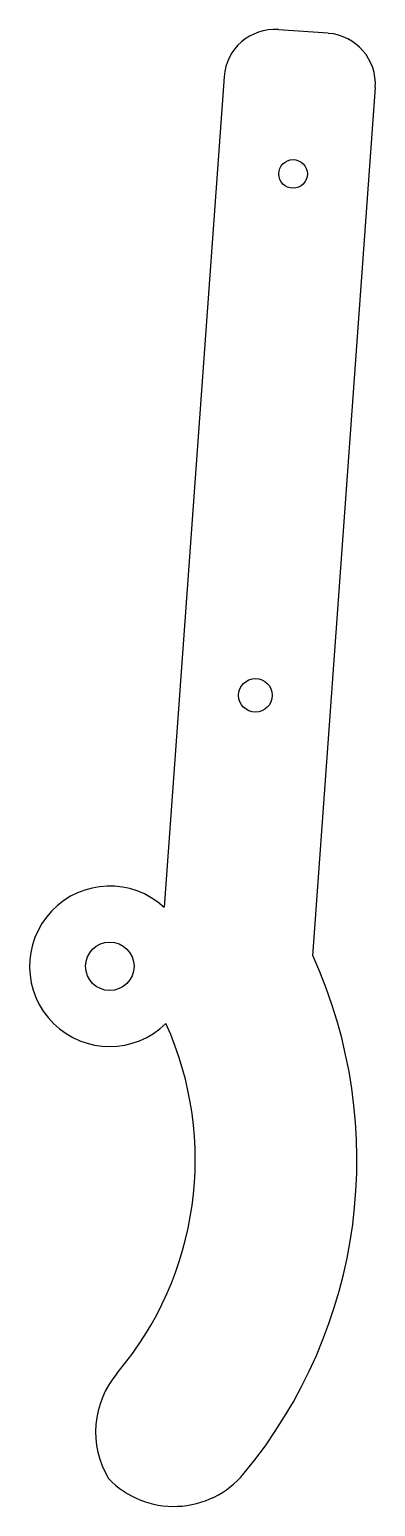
# Model space of a CAD drawing. Header units: millimetres. Extents: x -19 to 16, y -74 to 74.
import ezdxf

# ---------------------------------------------------------------- set-up
doc = ezdxf.new("R2010")
doc.units = ezdxf.units.MM
doc.layers.add('CUTOUTS', color=1, linetype='CONTINUOUS')
doc.layers.add('PERIMETER', color=5, linetype='CONTINUOUS')

msp = doc.modelspace()

# ---------------------------------------------------------------- linework, layer by layer
at = {"layer": 'CUTOUTS'}
for centre, radius in [((7.44, 59.22), 1.43), ((3.68, 7.16), 1.68), ((-10.87, -19.9), 2.42)]:
    msp.add_circle(centre, radius, dxfattribs=at)
at = {"layer": 'PERIMETER'}
for p, q in [((10.96, 73.26), (5.97, 73.62)), ((0.55, 68.93), (-5.44, -14.01)), ((9.4, -18.84), (15.66, 67.84))]:
    msp.add_line(p, q, dxfattribs=at)
for centre, radius, start, end in [((5.61, 68.56), 5.08, 85.8714, 175.8714), ((10.59, 68.2), 5.07, -4.1286, 85.8714), ((-10.87, -19.9), 8.01, 47.3003, 314.4941), ((-35.35, -39.21), 49.17, -39.5978, 24.4756), ((-35.35, -39.21), 33.02, -40.2242, 24.3106), ((-3.21, -66.39), 9.07, 139.7758, 210.9449), ((-4.46, -64.76), 9.07, 223.9142, 320.4022)]:
    msp.add_arc(centre, radius, start, end, dxfattribs=at)

doc.saveas('drawing.dxf')
